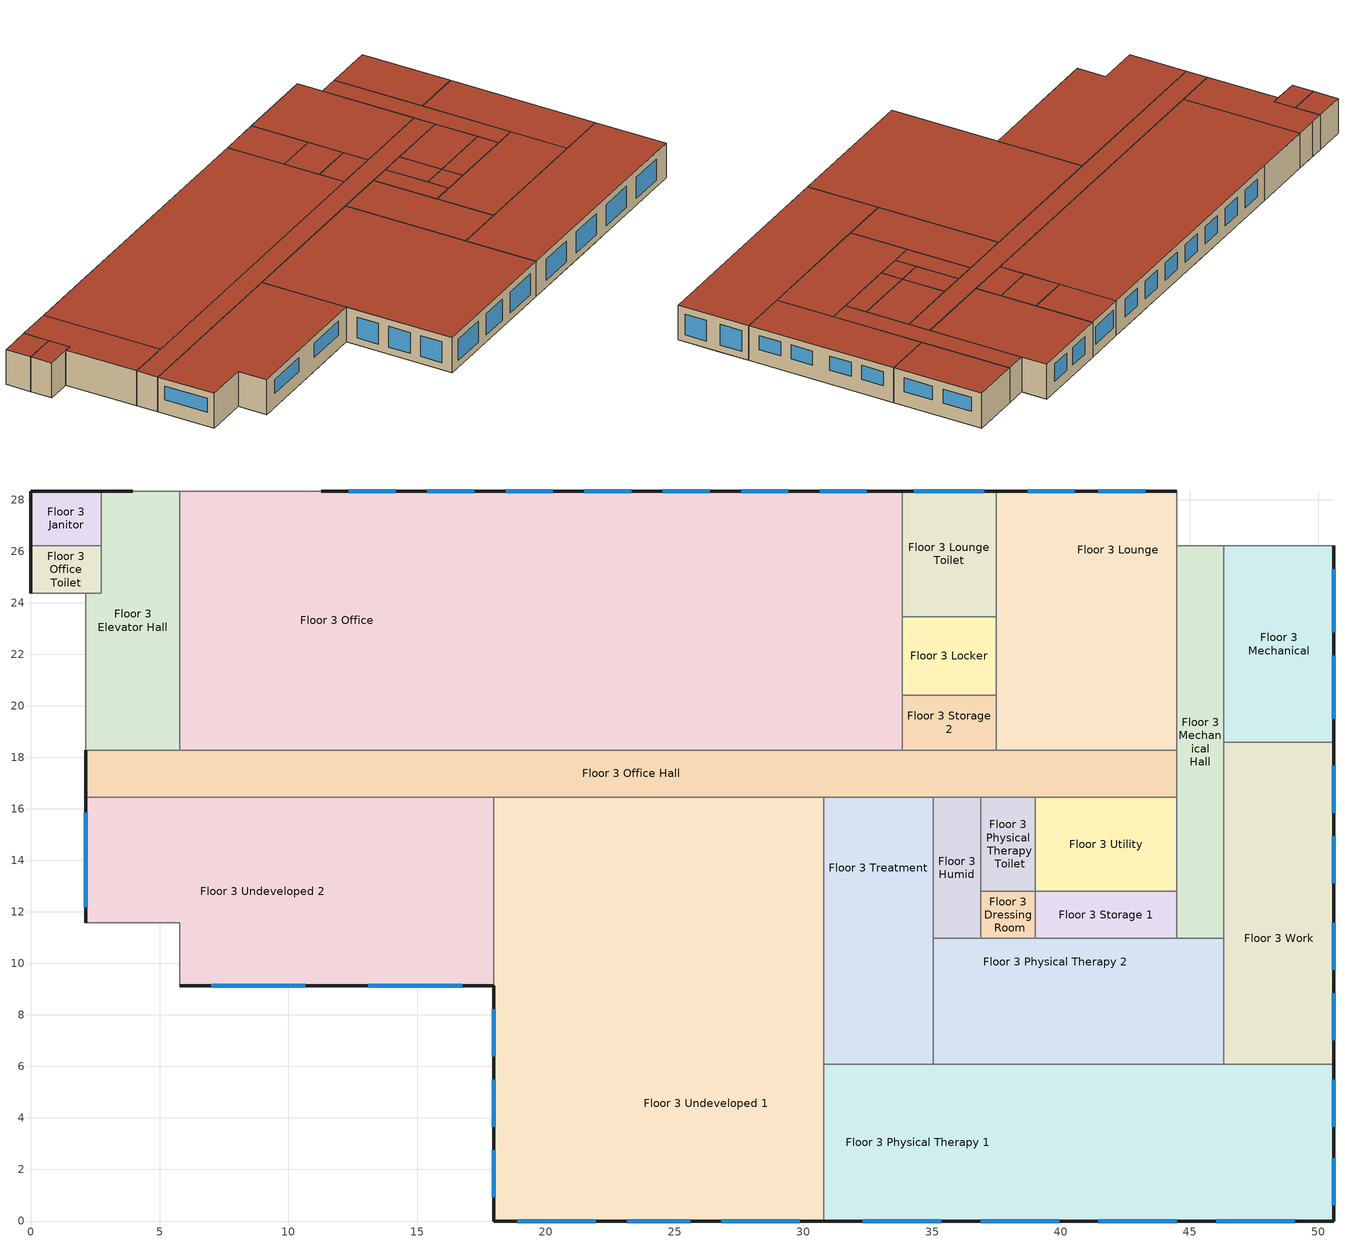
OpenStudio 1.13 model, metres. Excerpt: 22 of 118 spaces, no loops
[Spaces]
Floor 3 Work
 floor to Floor 2 Utility: 50.6,18.59 50.6,15.85 46.33,15.85 46.33,18.59 z6.1
 floor to Floor 2 Office: 50.6,15.85 50.6,6.1 46.33,6.1 46.33,15.85 z6.1
 wall outside: 50.6,6.1 50.6,18.59 z6.1:9.14
 wall to Floor 3 Physical Therapy 2: 46.33,10.97 46.33,6.1 z6.1:9.14
 wall to Floor 3 Mechanical: 50.6,18.59 46.33,18.59 z6.1:9.14
 wall to Floor 3 Physical Therapy 1: 46.33,6.1 50.6,6.1 z6.1:9.14
 wall to Floor 3 Mechanical Hall: 46.33,18.59 46.33,10.97 z6.1:9.14
 window: 50.6,13.11 50.6,14.94 / 50.6,15.85 50.6,17.68 / 50.6,7.01 50.6,8.84 / 50.6,9.75 50.6,11.58 z7.32:8.53
 roof outside: 50.6,6.1 50.6,18.59 46.33,18.59 46.33,6.1 z9.14
Floor 3 Dressing Room
 floor to Floor 2 X-Ray: 39.01,12.8 39.01,10.97 36.88,10.97 36.88,12.8 z6.1
 wall to Floor 3 Storage 1: 39.01,10.97 39.01,12.8 z6.1:9.14
 wall to Floor 3 Physical Therapy 2: 36.88,10.97 39.01,10.97 z6.1:9.14
 wall to Floor 3 Physical Therapy Toilet: 39.01,12.8 36.88,12.8 z6.1:9.14
 wall to Floor 3 Humid: 36.88,12.8 36.88,10.97 z6.1:9.14
 roof outside: 39.01,10.97 39.01,12.8 36.88,12.8 36.88,10.97 z9.14
Floor 3 Physical Therapy Toilet
 floor to Floor 2 X-Ray: 39.01,16.46 39.01,12.8 36.88,12.8 36.88,16.46 z6.1
 wall to Floor 3 Office Hall: 39.01,16.46 36.88,16.46 z6.1:9.14
 wall to Floor 3 Utility: 39.01,12.8 39.01,16.46 z6.1:9.14
 wall to Floor 3 Humid: 36.88,16.46 36.88,12.8 z6.1:9.14
 roof outside: 39.01,12.8 39.01,16.46 36.88,16.46 36.88,12.8 z9.14
Floor 3 Lounge
 floor to Floor 2 Storage 2: 44.5,23.77 44.5,21.34 39.93,21.34 39.93,23.77 z6.1
 floor to Floor 2 Exam 6: 44.5,28.35 44.5,23.77 39.93,23.77 39.93,28.35 z6.1
 floor to Floor 2 Exam Hall 4: 39.93,28.35 39.93,18.29 38.1,18.29 38.1,28.35 z6.1
 floor to Floor 2 Exam 7: 38.1,28.35 38.1,18.29 37.49,18.29 37.49,28.35 z6.1
 floor to Floor 2 Nurse Station 1: 44.5,21.34 44.5,18.29 39.93,18.29 39.93,21.34 z6.1
 wall outside: 44.5,28.35 37.49,28.35 z6.1:9.14
 wall to Floor 3 Lounge Toilet: 37.49,28.35 37.49,23.47 z6.1:9.14
 wall to NE Stair: 44.5,26.21 44.5,28.35 z6.1:9.14
 wall to Floor 3 Office Hall: 37.49,18.29 44.5,18.29 z6.1:9.14
 wall to Floor 3 Locker: 37.49,23.47 37.49,20.42 z6.1:9.14
 wall to Floor 3 Storage 2: 37.49,20.42 37.49,18.29 z6.1:9.14
 wall to Floor 3 Mechanical Hall: 44.5,18.29 44.5,26.21 z6.1:9.14
 window: 40.54,28.35 38.71,28.35 / 43.28,28.35 41.45,28.35 z7.01:8.53
 roof outside: 44.5,18.29 44.5,28.35 37.49,28.35 37.49,18.29 z9.14
Floor 3 Elevator Hall
 floor to Floor 2 Work: 5.79,28.35 5.79,18.29 2.13,18.29 2.13,24.38 2.74,24.38 2.74,28.35 z6.1
 wall outside: 3.96,28.35 2.74,28.35 z6.1:9.14
 wall to NW Elevator: 2.13,24.38 2.13,18.29 z6.1:9.14
 wall to Floor 3 Office: 5.79,18.29 5.79,28.35 z6.1:9.14
 wall to Floor 3 Office Toilet: 2.74,26.21 2.74,24.38 2.13,24.38 z6.1:9.14
 wall to Floor 3 Office Hall: 2.13,18.29 5.79,18.29 z6.1:9.14
 wall to Floor 3 Janitor: 2.74,28.35 2.74,26.21 z6.1:9.14
 wall to NW Stair: 5.79,28.35 3.96,28.35 z6.1:9.14
 roof outside: 5.79,18.29 5.79,28.35 2.74,28.35 2.74,24.38 2.13,24.38 2.13,18.29 z9.14
Floor 3 Physical Therapy 2
 floor to Floor 2 Exam Hall 3: 39.93,9.14 39.93,6.1 38.1,6.1 38.1,9.14 z6.1
 floor to Floor 2 Lounge: 44.5,9.14 44.5,6.1 42.06,6.1 42.06,9.14 z6.1
 floor to Floor 2 Dictation: 42.06,9.14 42.06,6.1 39.93,6.1 39.93,9.14 z6.1
 floor to Floor 2 Exam 3: 38.1,9.14 38.1,6.1 35.05,6.1 35.05,9.14 z6.1
 floor to Floor 2 Office Hall: 46.33,10.97 46.33,6.1 44.5,6.1 44.5,10.97 z6.1
 floor to Floor 2 Reception Hall: 44.5,10.97 44.5,9.14 35.05,9.14 35.05,10.97 z6.1
 wall to Floor 3 Physical Therapy 1: 35.05,6.1 46.33,6.1 z6.1:9.14
 wall to Floor 3 Mechanical Hall: 46.33,10.97 44.5,10.97 z6.1:9.14
 wall to Floor 3 Treatment: 35.05,10.97 35.05,6.1 z6.1:9.14
 wall to Floor 3 Storage 1: 44.5,10.97 39.01,10.97 z6.1:9.14
 wall to Floor 3 Humid: 36.88,10.97 35.05,10.97 z6.1:9.14
 roof outside: 46.33,6.1 46.33,10.97 35.05,10.97 35.05,6.1 z9.14
Floor 3 Office
 floor to Floor 2 Storage 3: 28.96,23.77 28.96,21.34 23.47,21.34 23.47,23.77 z6.1
 floor to Floor 2 Exam 8: 28.96,28.35 28.96,23.77 23.47,23.77 23.47,28.35 z6.1
 floor to Floor 2 Exam Hall 5: 30.78,28.35 30.78,18.29 28.96,18.29 28.96,28.35 z6.1
 floor to Floor 2 Exam 9: 21.64,28.35 21.64,18.29 17.98,18.29 17.98,28.35 z6.1
 floor to Floor 2 Work: 17.98,28.35 17.98,18.29 5.79,18.29 5.79,28.35 z6.1
 floor to Floor 2 Exam Hall 6: 23.47,28.35 23.47,18.29 21.64,18.29 21.64,28.35 z6.1
 floor to Floor 2 Nurse Station 2: 28.96,21.34 28.96,18.29 23.47,18.29 23.47,21.34 z6.1
 floor to Floor 2 Exam 7: 33.83,28.35 33.83,18.29 30.78,18.29 30.78,28.35 z6.1
 wall outside: 33.83,28.35 11.28,28.35 z6.1:9.14
 wall to Floor 3 Office Hall: 5.79,18.29 33.83,18.29 z6.1:9.14
 wall to Floor 3 Locker: 33.83,20.42 33.83,23.47 z6.1:9.14
 wall to Floor 3 Storage 2: 33.83,18.29 33.83,20.42 z6.1:9.14
 wall to NW Stair: 11.28,28.35 5.79,28.35 z6.1:9.14
 wall to Floor 3 Lounge Toilet: 33.83,23.47 33.83,28.35 z6.1:9.14
 window: 26.37,28.35 24.54,28.35 / 17.22,28.35 15.39,28.35 / 23.32,28.35 21.49,28.35 / 14.17,28.35 12.34,28.35 / 32.46,28.35 30.63,28.35 / 29.41,28.35 27.58,28.35 / 20.27,28.35 18.44,28.35 z7.01:8.53
 roof outside: 33.83,18.29 33.83,28.35 5.79,28.35 5.79,18.29 z9.14
Floor 3 Storage 1
 floor to Floor 2 Scheduling 1: 44.5,12.8 44.5,10.97 39.01,10.97 39.01,12.8 z6.1
 wall to Floor 3 Mechanical Hall: 44.5,10.97 44.5,12.8 z6.1:9.14
 wall to Floor 3 Utility: 44.5,12.8 39.01,12.8 z6.1:9.14
 roof outside: 44.5,10.97 44.5,12.8 39.01,12.8 39.01,10.97 z9.14
Floor 3 Utility
 floor to Floor 2 Scheduling 1: 44.5,16.46 44.5,12.8 39.01,12.8 39.01,16.46 z6.1
 wall to Floor 3 Mechanical Hall: 44.5,12.8 44.5,16.46 z6.1:9.14
 wall to Floor 3 Office Hall: 44.5,16.46 39.01,16.46 z6.1:9.14
 roof outside: 44.5,12.8 44.5,16.46 39.01,16.46 39.01,12.8 z9.14
Floor 3 Physical Therapy 1
 floor to Floor 2 Office Hall: 46.33,6.1 46.33,3.66 44.5,3.66 44.5,6.1 z6.1
 floor to Floor 2 Conference: 50.6,3.66 50.6,0 42.06,0 42.06,3.66 z6.1
 floor to Floor 2 Conference Toilet: 44.5,6.1 44.5,3.66 42.06,3.66 42.06,6.1 z6.1
 floor to Floor 2 Exam Hall 3: 39.93,6.1 39.93,0 38.1,0 38.1,6.1 z6.1
 floor to Floor 2 Exam 3: 38.1,6.1 38.1,0 30.78,0 30.78,6.1 z6.1
 floor to Floor 2 Storage 1: 42.06,6.1 42.06,3.66 39.93,3.66 39.93,6.1 z6.1
 floor to Floor 2 Exam 4: 42.06,3.66 42.06,0 39.93,0 39.93,3.66 z6.1
 floor to Floor 2 Office: 50.6,6.1 50.6,3.66 46.33,3.66 46.33,6.1 z6.1
 wall outside: 30.78,0 50.6,0 50.6,6.1 z6.1:9.14
 wall to Floor 3 Undeveloped 1: 30.78,6.1 30.78,0 z6.1:9.14
 wall to Floor 3 Treatment: 35.05,6.1 30.78,6.1 z6.1:9.14
 window: 32.31,0 35.36,0 / 36.88,0 39.93,0 / 46.02,0 49.07,0 / 41.45,0 44.5,0 / 50.6,3.66 50.6,5.49 / 50.6,0.61 50.6,2.44 z6.71:8.53
 roof outside: 50.6,0 50.6,6.1 30.78,6.1 30.78,0 z9.14
Floor 3 Office Toilet
 floor to Floor 2 Work Toilet: 2.74,26.21 2.74,24.38 0,24.38 0,26.21 z6.1
 wall outside: 0,26.21 0,24.38 z6.1:9.14
 wall to NW Elevator: 0,24.38 2.13,24.38 z6.1:9.14
 wall to Floor 3 Janitor: 2.74,26.21 0,26.21 z6.1:9.14
 roof outside: 2.74,24.38 2.74,26.21 0,26.21 0,24.38 z9.14
Floor 3 Office Hall
 floor to Floor 2 Work Hall: 44.5,18.29 44.5,16.46 2.13,16.46 2.13,18.29 z6.1
 wall outside: 2.13,18.29 2.13,16.46 z6.1:9.14
 wall to Floor 3 Humid: 35.05,16.46 36.88,16.46 z6.1:9.14
 wall to Floor 3 Undeveloped 2: 2.13,16.46 17.98,16.46 z6.1:9.14
 wall to Floor 3 Undeveloped 1: 17.98,16.46 30.78,16.46 z6.1:9.14
 wall to Floor 3 Storage 2: 37.49,18.29 33.83,18.29 z6.1:9.14
 wall to Floor 3 Mechanical Hall: 44.5,16.46 44.5,18.29 z6.1:9.14
 wall to Floor 3 Treatment: 30.78,16.46 35.05,16.46 z6.1:9.14
 roof outside: 44.5,16.46 44.5,18.29 2.13,18.29 2.13,16.46 z9.14
Floor 3 Humid
 floor to Floor 2 X-Ray: 36.88,16.46 36.88,10.97 35.05,10.97 35.05,16.46 z6.1
 wall to Floor 3 Treatment: 35.05,16.46 35.05,10.97 z6.1:9.14
 roof outside: 36.88,10.97 36.88,16.46 35.05,16.46 35.05,10.97 z9.14
Floor 3 Undeveloped 1
 floor to Floor 2 Exam 2: 28.96,9.14 28.96,0 23.47,0 23.47,9.14 z6.1
 floor to Floor 2 X-Ray: 30.78,16.46 30.78,10.97 23.77,10.97 23.77,16.46 z6.1
 floor to Floor 2 Exam 1: 21.64,9.14 21.64,0 17.98,0 17.98,9.14 z6.1
 floor to Floor 2 Exam Hall 2: 30.78,9.14 30.78,0 28.96,0 28.96,9.14 z6.1
 floor to Floor 2 Scheduling 2: 23.77,16.46 23.77,10.97 17.98,10.97 17.98,16.46 z6.1
 floor to Floor 2 Reception Hall: 30.78,10.97 30.78,9.14 17.98,9.14 17.98,10.97 z6.1
 floor to Floor 2 Exam Hall 1: 23.47,9.14 23.47,0 21.64,0 21.64,9.14 z6.1
 wall outside: 17.98,9.14 17.98,0 30.78,0 z6.1:9.14
 wall to Floor 3 Undeveloped 2: 17.98,16.46 17.98,9.14 z6.1:9.14
 wall to Floor 3 Treatment: 30.78,6.1 30.78,16.46 z6.1:9.14
 window: 17.98,8.23 17.98,6.4 / 17.98,2.74 17.98,0.91 / 17.98,5.49 17.98,3.66 / 26.82,0 29.87,0 / 23.16,0 25.6,0 / 18.9,0 21.95,0 z6.71:8.53
 roof outside: 30.78,0 30.78,16.46 17.98,16.46 17.98,0 z9.14
Floor 3 Mechanical Hall
 floor to Floor 2 Office Hall: 46.33,26.21 46.33,10.97 44.5,10.97 44.5,26.21 z6.1
 wall to NE Stair: 46.33,26.21 44.5,26.21 z6.1:9.14
 wall to Floor 3 Mechanical: 46.33,18.59 46.33,26.21 z6.1:9.14
 roof outside: 46.33,10.97 46.33,26.21 44.5,26.21 44.5,10.97 z9.14
Floor 3 Treatment
 floor to Floor 2 Reception Hall: 35.05,10.97 35.05,9.14 30.78,9.14 30.78,10.97 z6.1
 floor to Floor 2 Exam 3: 35.05,9.14 35.05,6.1 30.78,6.1 30.78,9.14 z6.1
 floor to Floor 2 X-Ray: 35.05,16.46 35.05,10.97 30.78,10.97 30.78,16.46 z6.1
 roof outside: 35.05,6.1 35.05,16.46 30.78,16.46 30.78,6.1 z9.14
Floor 3 Undeveloped 2
 floor to Floor 2 Reception: 15.85,16.46 15.85,9.14 5.79,9.14 5.79,11.58 2.13,11.58 2.13,16.46 z6.1
 floor to Floor 2 Reception Hall: 17.98,10.97 17.98,9.14 15.85,9.14 15.85,10.97 z6.1
 floor to Floor 2 Reception Toilet: 17.98,16.46 17.98,10.97 15.85,10.97 15.85,16.46 z6.1
 wall outside: 2.13,16.46 2.13,11.58 / 5.79,9.14 17.98,9.14 z6.1:9.14
 wall to SW Stair: 2.13,11.58 5.79,11.58 5.79,9.14 z6.1:9.14
 window: 7.01,9.14 10.67,9.14 / 13.11,9.14 16.76,9.14 / 2.13,15.85 2.13,12.19 z7.32:8.53
 roof outside: 17.98,9.14 17.98,16.46 2.13,16.46 2.13,11.58 5.79,11.58 5.79,9.14 z9.14
Floor 3 Janitor
 floor to Floor 2 Janitor: 2.74,28.35 2.74,26.21 0,26.21 0,28.35 z6.1
 wall outside: 2.74,28.35 0,28.35 0,26.21 z6.1:9.14
 roof outside: 2.74,26.21 2.74,28.35 0,28.35 0,26.21 z9.14
Floor 3 Locker
 floor to Floor 2 Exam 7: 37.49,23.47 37.49,20.42 33.83,20.42 33.83,23.47 z6.1
 wall to Floor 3 Storage 2: 33.83,20.42 37.49,20.42 z6.1:9.14
 wall to Floor 3 Lounge Toilet: 37.49,23.47 33.83,23.47 z6.1:9.14
 roof outside: 37.49,20.42 37.49,23.47 33.83,23.47 33.83,20.42 z9.14
Floor 3 Mechanical
 floor to Floor 2 Exam 5: 50.6,26.21 50.6,18.59 46.33,18.59 46.33,26.21 z6.1
 wall outside: 50.6,18.59 50.6,26.21 z6.1:9.14
 wall to NE Stair: 50.6,26.21 46.33,26.21 z6.1:9.14
 window: 50.6,22.86 50.6,25.3 / 50.6,19.51 50.6,21.95 z7.32:8.53
 roof outside: 50.6,18.59 50.6,26.21 46.33,26.21 46.33,18.59 z9.14
Floor 3 Lounge Toilet
 floor to Floor 2 Exam 7: 37.49,28.35 37.49,23.47 33.83,23.47 33.83,28.35 z6.1
 wall outside: 37.49,28.35 33.83,28.35 z6.1:9.14
 window: 37.03,28.35 34.29,28.35 z7.01:8.53
 roof outside: 37.49,23.47 37.49,28.35 33.83,28.35 33.83,23.47 z9.14
Floor 3 Storage 2
 floor to Floor 2 Exam 7: 37.49,20.42 37.49,18.29 33.83,18.29 33.83,20.42 z6.1
 roof outside: 37.49,18.29 37.49,20.42 33.83,20.42 33.83,18.29 z9.14
[Site]
Whitehorse_YT_CAN: Latitude {deg}=60.72; Longitude {deg}=-135.07; Time Zone {hr}=-8; Elevation {m}=703; Terrain=City
[Building]
NECB 2011-Outpatient-NECB HDD Method-CAN_YT_Whitehorse.719640_CWEC.epw created: 2016-11-24 16:45:54 +0000: North Axis {deg}=0; Default Construction Set=NECB 2011 - Outpatient - NECB HDD Method; Standards Building Type=Outpatient
[Site:GroundTemperature:BuildingSurface]
19.527, 19.502, 19.536, 19.598, 20.002, 21.64, 22.225, 22.375, 21.449, 20.121, 19.802, 19.633
[Site:WaterMainsTemperature]
Calculation Method=Correlation; Annual Average Outdoor Air Temperature {C}=-1.08333; Maximum Difference In Monthly Average Outdoor Air Temperatures {deltaC}=34.5
[SizingPeriod:DesignDay] Barometric Pressure {Pa}=93160; Sky Clearness=0; Rain Indicator=0; Snow Indicator=0; Day of Month=21; Daylight Saving Time Indicator=0; Humidity Indicating Type=Wetbulb; Dry-Bulb Temperature Range Modifier Type=DefaultMultipliers
Name | Maximum Dry-Bulb Temperature {C} | Daily Dry-Bulb Temperature Range {deltaC} | Humidity Indicating Conditions at Maximum Dry-Bulb | Wind Speed {m/s} | Wind Direction {deg} | Month | Day Type | Solar Model Indicator | ASHRAE Taub | ASHRAE Taud
Whitehorse Ann Clg .4% Condns DB=>MWB | 25.6 | 11.6 | 14.1 | 3.5 | 160 | 7 | SummerDesignDay | ASHRAETau | 0.378 | 2.196
Whitehorse Ann Htg 99.6% Condns DB | -40 | 0 | -40 | 0.6 | 0 | 1 | WinterDesignDay | ASHRAEClearSky
[ClimateZones]

[Material:NoMass] Thermal Absorptance=0.9; Solar Absorptance=0.7
Name | Roughness | Thermal Resistance {m2-K/W} | Visible Absorptance
CP02 CARPET PAD | VeryRough | 0.21648 | 0.8
Typical Insulation R-13.06 | Smooth | 2.2993 | 0.7
Typical Carpet Pad | Smooth | 0.21648 | 0.8
Typical Insulation R-10.11 | Smooth | 1.78074 | 0.7
Typical Insulation R-19.63 | Smooth | 3.4567 | 0.7
Typical Insulation R-0.58 | Smooth | 0.101875 | 0.7
Typical Insulation R-1.15 | Smooth | 0.202527 | 0.7
[Material]
Name | Roughness | Thickness {m} | Conductivity {W/m-K} | Density {kg/m3} | Specific Heat {J/kg-K} | Thermal Absorptance | Solar Absorptance | Visible Absorptance
100mm Normalweight concrete floor | MediumSmooth | 0.1016 | 2.31 | 2322 | 832
G01 13mm gypsum board | Smooth | 0.0127 | 0.16 | 800 | 1090 | 0.9 | 0.7 | 0.5
4 in. Normalweight Concrete Floor | MediumRough | 0.1016 | 2.31 | 2322 | 832 | 0.9 | 0.7 | 0.7
1IN Stucco | Smooth | 0.0253 | 0.6918 | 1858 | 837 | 0.9 | 0.7 | 0.92
8IN CONCRETE HW RefBldg | Rough | 0.2032 | 1.311 | 2240 | 836.8 | 0.9 | 0.7 | 0.7
1/2IN Gypsum | Smooth | 0.0127 | 0.16 | 784.9 | 830 | 0.9 | 0.4 | 0.4
Metal Roof Surface; F08 Metal surface | Smooth | 0.0008 | 45.28 | 7824 | 500 | 0.9 | 0.7 | 0.7
6 in. Normalweight Concrete Floor | MediumRough | 0.1524 | 2.31 | 2322 | 832 | 0.9 | 0.7 | 0.7
G05 25mm wood | MediumSmooth | 0.0254 | 0.15 | 608 | 1630 | 0.9 | 0.5 | 0.5
[Construction]
Typical Insulated Exterior Mass Floor R-15.63: Typical Insulation R-13.06, 4 in. Normalweight Concrete Floor, Typical Carpet Pad
Typical Insulated Exterior Mass Wall R-12.5: 1IN Stucco, 8IN CONCRETE HW RefBldg, Typical Insulation R-10.11, 1/2IN Gypsum
Typical Insulated Metal Building Roof R-20.41: Metal Roof Surface, Typical Insulation R-19.63
Typical Interior Floor: 100mm Normalweight concrete floor, CP02 CARPET PAD
Typical Interior Wall: G01 13mm gypsum board, G01 13mm gypsum board
Typical Interior Ceiling: CP02 CARPET PAD, 100mm Normalweight concrete floor
Typical Insulated Carpeted 6in Slab Floor: 6 in. Normalweight Concrete Floor, Typical Carpet Pad
U 0.55 SHGC 0.31 Dbl Ref-D Tint 6mm/6mm Air: REF D TINT 6MM, AIR 6MM, CLEAR 6MM
Typical Insulated Metal Door R-1.43: F08 Metal surface, Typical Insulation R-0.58
U 0.35 SHGC 0.35 Dbl LoE (e2-.1) Tint 6mm/13mm Air: LoE TINT 6MM, AIR 13MM, CLEAR 6MM
Typical Overhead Door R-2.0: Typical Insulation R-1.15
U 0.48 SHGC 0.40 Dbl Ref-D Clr 6mm/13mm: REF D CLEAR 6MM, AIR 13MM, CLEAR 6MM
Typical Interior Window: Clear 3mm
Typical Interior Door; Typical Interior Partition: G05 25mm wood
[DefaultConstructionSet]
NECB 2011 - Outpatient - NECB HDD Method: Default Exterior Surface Constructions=Default Surface Constructions 1; Default Interior Surface Constructions=Default Surface Constructions 2; Default Ground Contact Surface Constructions=Default Surface Constructions 3; Default Exterior SubSurface Constructions=Default Sub Surface Constructions 1; Default Interior SubSurface Constructions=Default Sub Surface Constructions 2; Interior Partition Construction=Typical Interior Partition
[DefaultSurfaceConstructions]
Name | Floor Construction | Wall Construction | Roof Ceiling Construction
Default Surface Constructions 1 | Typical Insulated Exterior Mass Floor R-15.63 | Typical Insulated Exterior Mass Wall R-12.5 | Typical Insulated Metal Building Roof R-20.41
Default Surface Constructions 2 | Typical Interior Floor | Typical Interior Wall | Typical Interior Ceiling
Default Surface Constructions 3 | Typical Insulated Carpeted 6in Slab Floor | Typical Insulated Carpeted 6in Slab Floor | Typical Insulated Carpeted 6in Slab Floor
[DefaultSubSurfaceConstructions]
Name | Fixed Window Construction | Operable Window Construction | Door Construction | Glass Door Construction | Overhead Door Construction | Skylight Construction | Tubular Daylight Dome Construction | Tubular Daylight Diffuser Construction
Default Sub Surface Constructions 1 | U 0.55 SHGC 0.31 Dbl Ref-D Tint 6mm/6mm Air | U 0.55 SHGC 0.31 Dbl Ref-D Tint 6mm/6mm Air | Typical Insulated Metal Door R-1.43 | U 0.35 SHGC 0.35 Dbl LoE (e2-.1) Tint 6mm/13mm Air | Typical Overhead Door R-2.0 | U 0.48 SHGC 0.40 Dbl Ref-D Clr 6mm/13mm | Typical Interior Window | Typical Interior Window
Default Sub Surface Constructions 2 | Typical Interior Window | Typical Interior Window | Typical Interior Door
[WindowMaterial:Glazing] Optical Data Type=SpectralAverage; Infrared Transmittance at Normal Incidence=0; Front Side Infrared Hemispherical Emissivity=0.84; Conductivity {W/m-K}=0.9; Dirt Correction Factor for Solar and Visible Transmittance=1; Solar Diffusing=No
Name | Thickness {m} | Solar Transmittance at Normal Incidence | Front Side Solar Reflectance at Normal Incidence | Back Side Solar Reflectance at Normal Incidence | Visible Transmittance at Normal Incidence | Front Side Visible Reflectance at Normal Incidence | Back Side Visible Reflectance at Normal Incidence | Back Side Infrared Hemispherical Emissivity
REF D TINT 6MM | 0.006 | 0.3 | 0.14 | 0.36 | 0.25 | 0.18 | 0.45 | 0.82
CLEAR 6MM | 0.006 | 0.775 | 0.071 | 0.071 | 0.881 | 0.08 | 0.08 | 0.84
LoE TINT 6MM | 0.006 | 0.36 | 0.093 | 0.2 | 0.5 | 0.035 | 0.054 | 0.1
REF D CLEAR 6MM | 0.006 | 0.429 | 0.308 | 0.379 | 0.334 | 0.453 | 0.505 | 0.82
Clear 3mm | 0.003 | 0.837 | 0.075 | 0.075 | 0.898 | 0.081 | 0.081 | 0.84
[WindowMaterial:Gas] Gas Type=Air
Name | Thickness {m}
AIR 6MM | 0.0063
AIR 13MM | 0.0127
[Space] Space Type=Space Function Dormitory - living quarters; Building Story=Building Story 3; Part of Total Floor Area=Yes
Name | Thermal Zone
Floor 3 Work; Floor 3 Mechanical | Sys-3 Flr-1 Sch-G HPlcmt-east
Floor 3 Dressing Room; Floor 3 Physical Therapy Toilet; Floor 3 Physical Therapy 2; Floor 3 Storage 1; Floor 3 Utility; Floor 3 Locker; Floor 3 Humid; Floor 3 Mechanical Hall; Floor 3 Treatment; Floor 3 Storage 2 | Sys-3 Flr-1 Sch-G HPlcmt-core
Floor 3 Office Toilet; Floor 3 Office Hall | Sys-3 Flr-1 Sch-G HPlcmt-west
Floor 3 Lounge; Floor 3 Elevator Hall; Floor 3 Office; Floor 3 Janitor; Floor 3 Lounge Toilet | Sys-3 Flr-1 Sch-G HPlcmt-north
Floor 3 Physical Therapy 1; Floor 3 Undeveloped 2; Floor 3 Undeveloped 1 | Sys-3 Flr-1 Sch-G HPlcmt-south
[SpaceType]
Space Function Dormitory - living quarters: Default Schedule Set=Space Function Dormitory - living quarters Schedule Set; Design Specification Outdoor Air Object=Space Function Dormitory - living quarters Ventilation; Standards Building Type=Space Function; Standards Space Type=Dormitory - living quarters
[People:Definition]
Space Function Dormitory - living quarters People Definition: Number of People Calculation Method=People/Area; People per Space Floor Area {person/m2}=0.0400417; Fraction Radiant=0.3
[People]
Space Function Dormitory - living quarters People: People Definition=Space Function Dormitory - living quarters People Definition; Space or SpaceType=Space Function Dormitory - living quarters; Work Efficiency Schedule=Work Efficiency Schedule; Clothing Insulation Schedule=Clothing Schedule; Air Velocity Schedule=Air Velocity Schedule
[Lights:Definition]
Space Function Dormitory - living quarters Lights Definition: Design Level Calculation Method=Watts/Area; Watts per Space Floor Area {W/m2}=4.09997; Fraction Radiant=0.5; Fraction Visible=0.2
[Lights]
Space Function Dormitory - living quarters Lights: Lights Definition=Space Function Dormitory - living quarters Lights Definition; Space or SpaceType=Space Function Dormitory - living quarters
[ElectricEquipment:Definition]
Space Function Dormitory - living quarters Elec Equip Definition: Design Level Calculation Method=Watts/Area; Watts per Space Floor Area {W/m2}=2.49998; Fraction Radiant=0.5
[ElectricEquipment]
Space Function Dormitory - living quarters Elec Equip: Electric Equipment Definition=Space Function Dormitory - living quarters Elec Equip Definition; Space or SpaceType=Space Function Dormitory - living quarters
[DesignSpecification:OutdoorAir]
Space Function Dormitory - living quarters Ventilation: Outdoor Air Method=Sum; Outdoor Air Flow per Floor Area {m3/s-m2}=0.0005588
[DefaultScheduleSet]
Space Function Dormitory - living quarters Schedule Set: Number of People Schedule=NECB-G-Occupancy; People Activity Level Schedule=NECB-Activity; Lighting Schedule=NECB-G-Lighting; Electric Equipment Schedule=NECB-G-Electric-Equipment; Infiltration Schedule=Always On
[ThermostatSetpoint:DualSetpoint] Heating Setpoint Temperature Schedule=NECB-G-Thermostat Setpoint-Heating; Cooling Setpoint Temperature Schedule=NECB-G-Thermostat Setpoint-Cooling
Space Function Dormitory - living quarters Thermostat 119; Space Function Dormitory - living quarters Thermostat 120; Space Function Dormitory - living quarters Thermostat 121; Space Function Dormitory - living quarters Thermostat 122; Space Function Dormitory - living quarters Thermostat 123
[SpaceInfiltration:DesignFlowRate] Schedule=Always On Discrete; Design Flow Rate Calculation Method=Flow/ExteriorArea; Flow per Exterior Surface Area {m3/s-m2}=0.00025; Constant Term Coefficient=0; Temperature Term Coefficient=0; Velocity Term Coefficient=0.224; Velocity Squared Term Coefficient=0
Name | Space or SpaceType
Floor 3 Dressing Room Infiltration | Floor 3 Dressing Room
Floor 3 Elevator Hall Infiltration | Floor 3 Elevator Hall
Floor 3 Humid Infiltration | Floor 3 Humid
Floor 3 Janitor Infiltration | Floor 3 Janitor
Floor 3 Locker Infiltration | Floor 3 Locker
Floor 3 Lounge Infiltration | Floor 3 Lounge
Floor 3 Lounge Toilet Infiltration | Floor 3 Lounge Toilet
Floor 3 Mechanical Infiltration | Floor 3 Mechanical
Floor 3 Mechanical Hall Infiltration | Floor 3 Mechanical Hall
Floor 3 Office Infiltration | Floor 3 Office
Floor 3 Office Hall Infiltration | Floor 3 Office Hall
Floor 3 Office Toilet Infiltration | Floor 3 Office Toilet
Floor 3 Physical Therapy 1 Infiltration | Floor 3 Physical Therapy 1
Floor 3 Physical Therapy 2 Infiltration | Floor 3 Physical Therapy 2
Floor 3 Physical Therapy Toilet Infiltration | Floor 3 Physical Therapy Toilet
Floor 3 Storage 1 Infiltration | Floor 3 Storage 1
Floor 3 Storage 2 Infiltration | Floor 3 Storage 2
Floor 3 Treatment Infiltration | Floor 3 Treatment
Floor 3 Undeveloped 1 Infiltration | Floor 3 Undeveloped 1
Floor 3 Undeveloped 2 Infiltration | Floor 3 Undeveloped 2
Floor 3 Utility Infiltration | Floor 3 Utility
Floor 3 Work Infiltration | Floor 3 Work
[BuildingStory]
Building Story 3: Nominal Z Coordinate {m}=6.096
[ThermalZone] Use Ideal Air Loads=No
Name | Thermostat
Sys-3 Flr-1 Sch-G HPlcmt-north | Space Function Dormitory - living quarters Thermostat 119
Sys-3 Flr-1 Sch-G HPlcmt-east | Space Function Dormitory - living quarters Thermostat 120
Sys-3 Flr-1 Sch-G HPlcmt-west | Space Function Dormitory - living quarters Thermostat 121
Sys-3 Flr-1 Sch-G HPlcmt-south | Space Function Dormitory - living quarters Thermostat 122
Sys-3 Flr-1 Sch-G HPlcmt-core | Space Function Dormitory - living quarters Thermostat 123
[Schedule:Ruleset]
Clothing Schedule: Default Day Schedule=Clothing Schedule Default Winter Clothes
Air Velocity Schedule: Default Day Schedule=Air Velocity Schedule Default
Work Efficiency Schedule: Default Day Schedule=Work Efficiency Schedule Default
NECB-G-Occupancy: Default Day Schedule=NECB-G-Occupancy Default
NECB-Activity: Default Day Schedule=NECB-Activity Default; Summer Design Day Schedule=NECB-Activity Summer Design Day; Winter Design Day Schedule=NECB-Activity Winter Design Day
NECB-G-Lighting: Default Day Schedule=NECB-G-Lighting Default
NECB-G-Electric-Equipment: Default Day Schedule=NECB-G-Electric-Equipment Default
Always On: Default Day Schedule=Always On Default
NECB-G-Thermostat Setpoint-Heating: Default Day Schedule=NECB-G-Thermostat Setpoint-Heating Default
NECB-G-Thermostat Setpoint-Cooling: Default Day Schedule=NECB-G-Thermostat Setpoint-Cooling Default
[Schedule:Day]
Clothing Schedule Default Winter Clothes; Always On Default: 24, 0, 1
Clothing Schedule Summer Clothes: 24, 0, 0.5
Air Velocity Schedule Default: 24, 0, 0.2
Work Efficiency Schedule Default: 24, 0, 0
NECB-G-Occupancy Default; NECB-G-Occupancy Default|Wkdy Day: 7, 0, 0.9, 8, 0, 0.7, 9, 0, 0.4, 17, 0, 0.3, 18, 0, 0.5, 24, 0, 0.9
NECB-G-Occupancy Sat Day; NECB-G-Occupancy Sun|Hol Day: 7, 0, 0.9, 8, 0, 0.7, 17, 0, 0.5, 18, 0, 0.7, 24, 0, 0.9
NECB-Activity Default; NECB-Activity Winter Design Day; NECB-Activity Summer Design Day: 24, 0, 130
NECB-G-Lighting Default; NECB-G-Lighting Default|Wkdy Day; NECB-G-Lighting Sat Day; NECB-G-Lighting Sun|Hol Day: 1, 0, 0.3, 6, 0, 0, 7, 0, 0.2, 9, 0, 0.5, 19, 0, 0, 22, 0, 0.9, 23, 0, 0.8, 24, 0, 0.6
NECB-G-Electric-Equipment Default; NECB-G-Electric-Equipment Default|Wkdy Day; NECB-G-Electric-Equipment Sat Day; NECB-G-Electric-Equipment Sun|Hol Day: 1, 0, 0.3, 7, 0, 0.2, 9, 0, 0.8, 16, 0, 0.4, 17, 0, 0.5, 18, 0, 0.2, 20, 0, 0.9, 21, 0, 0.7, 24, 0, 0.5
NECB-G-Thermostat Setpoint-Heating Default; NECB-G-Thermostat Setpoint-Heating Default|Wkdy Day; NECB-G-Thermostat Setpoint-Heating Sat Day; NECB-G-Thermostat Setpoint-Heating Sun|Hol Day: 1, 0, 22, 7, 0, 18, 8, 0, 20, 24, 0, 22
NECB-G-Thermostat Setpoint-Cooling Default; NECB-G-Thermostat Setpoint-Cooling Default|Wkdy Day; NECB-G-Thermostat Setpoint-Cooling Sat Day; NECB-G-Thermostat Setpoint-Cooling Sun|Hol Day: 24, 0, 24
[Schedule:Rule] Date Specification Type=DateRange; Start Day=1
Name | Schedule Ruleset | Rule Order | Day Schedule | Start Month | End Month | End Day | Apply Monday | Apply Tuesday | Apply Wednesday | Apply Thursday | Apply Friday | Apply Saturday | Apply Sunday
Schedule Rule 1 | Clothing Schedule | 0 | Clothing Schedule Summer Clothes | 5 | 9 | 30
Schedule Rule 2 | NECB-G-Occupancy | 2 | NECB-G-Occupancy Default|Wkdy Day | 1 | 12 | 31 | Yes | Yes | Yes | Yes | Yes
Schedule Rule 3 | NECB-G-Occupancy | 1 | NECB-G-Occupancy Sat Day | 1 | 12 | 31 |  |  |  |  |  | Yes
Schedule Rule 4 | NECB-G-Occupancy | 0 | NECB-G-Occupancy Sun|Hol Day | 1 | 12 | 31 |  |  |  |  |  |  | Yes
Schedule Rule 5 | NECB-G-Lighting | 2 | NECB-G-Lighting Default|Wkdy Day | 1 | 12 | 31 | Yes | Yes | Yes | Yes | Yes
Schedule Rule 6 | NECB-G-Lighting | 1 | NECB-G-Lighting Sat Day | 1 | 12 | 31 |  |  |  |  |  | Yes
Schedule Rule 7 | NECB-G-Lighting | 0 | NECB-G-Lighting Sun|Hol Day | 1 | 12 | 31 |  |  |  |  |  |  | Yes
Schedule Rule 8 | NECB-G-Electric-Equipment | 2 | NECB-G-Electric-Equipment Default|Wkdy Day | 1 | 12 | 31 | Yes | Yes | Yes | Yes | Yes
Schedule Rule 9 | NECB-G-Electric-Equipment | 1 | NECB-G-Electric-Equipment Sat Day | 1 | 12 | 31 |  |  |  |  |  | Yes
Schedule Rule 10 | NECB-G-Electric-Equipment | 0 | NECB-G-Electric-Equipment Sun|Hol Day | 1 | 12 | 31 |  |  |  |  |  |  | Yes
Schedule Rule 11 | NECB-G-Thermostat Setpoint-Heating | 2 | NECB-G-Thermostat Setpoint-Heating Default|Wkdy Day | 1 | 12 | 31 | Yes | Yes | Yes | Yes | Yes
Schedule Rule 12 | NECB-G-Thermostat Setpoint-Heating | 1 | NECB-G-Thermostat Setpoint-Heating Sat Day | 1 | 12 | 31 |  |  |  |  |  | Yes
Schedule Rule 13 | NECB-G-Thermostat Setpoint-Heating | 0 | NECB-G-Thermostat Setpoint-Heating Sun|Hol Day | 1 | 12 | 31 |  |  |  |  |  |  | Yes
Schedule Rule 14 | NECB-G-Thermostat Setpoint-Cooling | 2 | NECB-G-Thermostat Setpoint-Cooling Default|Wkdy Day | 1 | 12 | 31 | Yes | Yes | Yes | Yes | Yes
Schedule Rule 15 | NECB-G-Thermostat Setpoint-Cooling | 1 | NECB-G-Thermostat Setpoint-Cooling Sat Day | 1 | 12 | 31 |  |  |  |  |  | Yes
Schedule Rule 16 | NECB-G-Thermostat Setpoint-Cooling | 0 | NECB-G-Thermostat Setpoint-Cooling Sun|Hol Day | 1 | 12 | 31 |  |  |  |  |  |  | Yes
[Schedule:Constant]
Always On Discrete: Value=1
